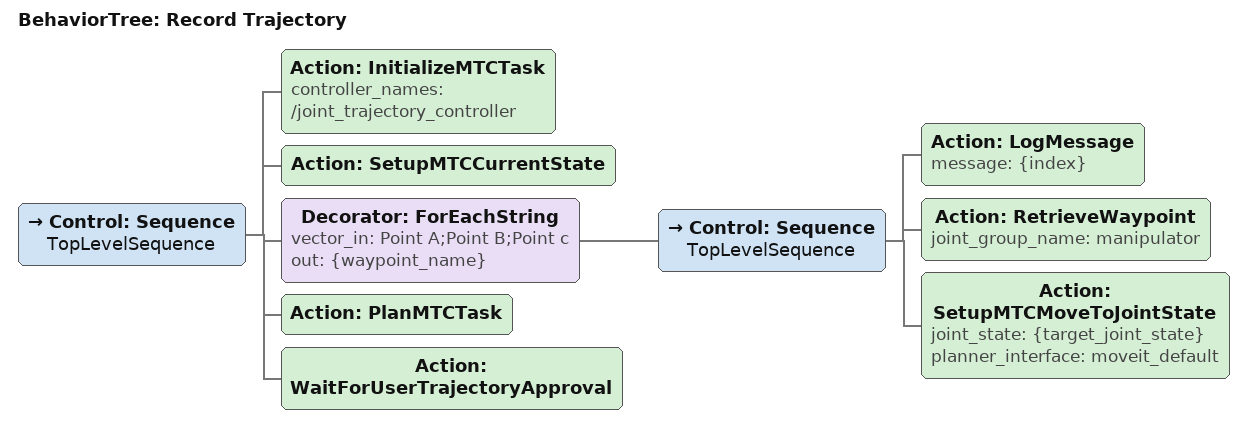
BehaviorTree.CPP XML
<root BTCPP_format="4" main_tree_to_execute="Record Trajectory">
  <BehaviorTree ID="Record Trajectory" _description="">
    <Control ID="Sequence" name="TopLevelSequence">
      <Action
        ID="InitializeMTCTask"
        controller_names="/joint_trajectory_controller"
      />
      <Action ID="SetupMTCCurrentState" />
      <Decorator
        ID="ForEachString"
        vector_in="Point A;Point B;Point c"
        out="{waypoint_name}"
      >
        <Control ID="Sequence" name="TopLevelSequence">
          <Action ID="LogMessage" message="{index}" />
          <Action ID="RetrieveWaypoint" joint_group_name="manipulator" />
          <Action
            ID="SetupMTCMoveToJointState"
            joint_state="{target_joint_state}"
            planner_interface="moveit_default"
          />
        </Control>
      </Decorator>
      <Action ID="PlanMTCTask" />
      <Action ID="WaitForUserTrajectoryApproval" />
    </Control>
  </BehaviorTree>
</root>
